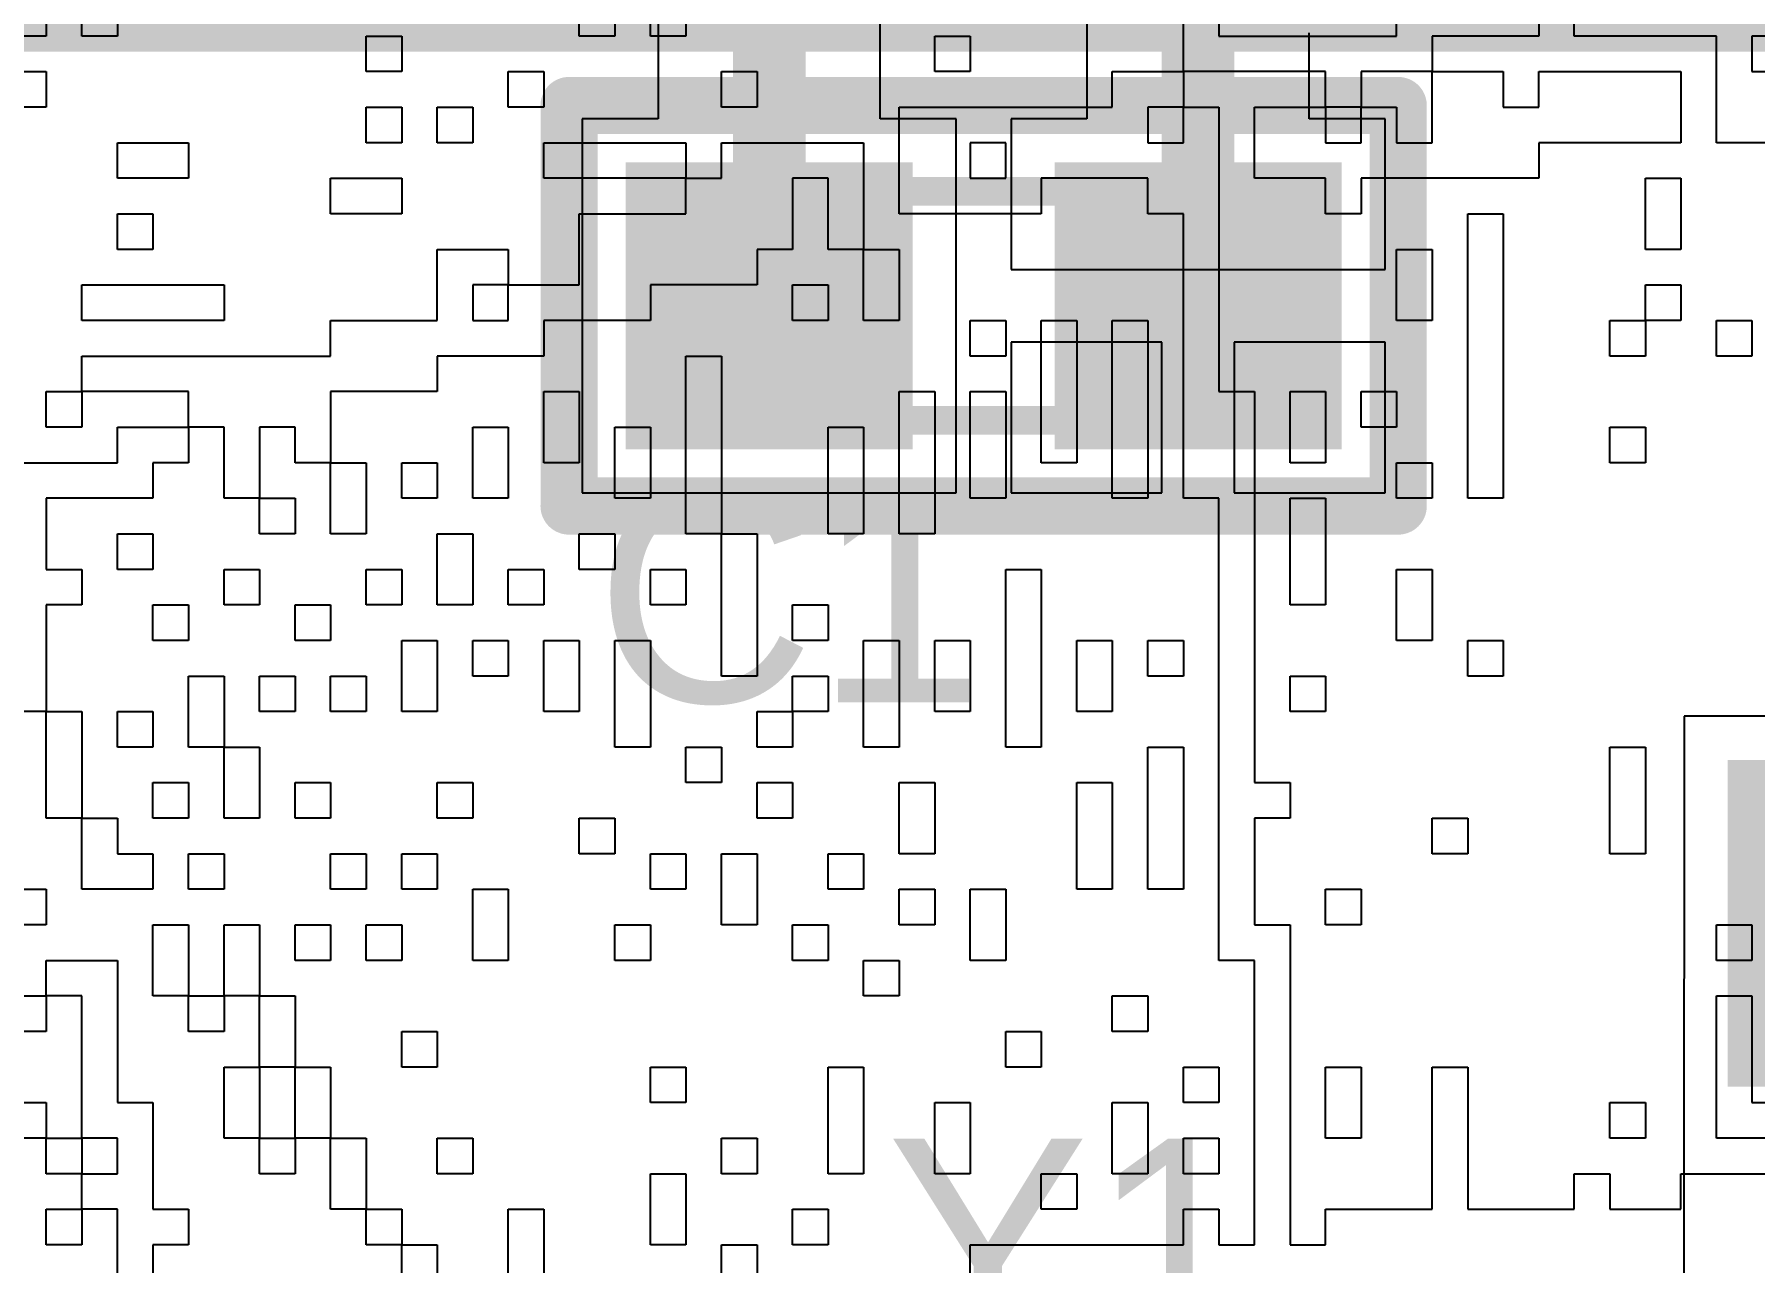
# Model space of a CAD drawing. Header units: inches. Extents: x 0.02 to 6.01, y 0.01 to 5.6.
# Drawn here: x 2.8738 to 3.1107, y 3.1633 to 3.3324 of the extents above; entities that cross this region are included whole.
import ezdxf

# ---------------------------------------------------------------- set-up
doc = ezdxf.new("R2010")
doc.units = ezdxf.units.IN
doc.header["$MEASUREMENT"] = 0
for name, color, linetype in [('Bottom Layer', 5, 'Continuous'), ('Bottom Overlay', 54, 'Continuous'), ('Mechanical 13', 56, 'Continuous'), ('Top Layer', 1, 'Continuous'), ('Top Overlay', 2, 'Continuous'), ('Top Paste', 8, 'Continuous'), ('Top Solder', 216, 'Continuous')]:
    doc.layers.add(name, color=color, linetype=linetype)
doc.styles.add('Arial', font='', dxfattribs={"height": 0.2})
doc.styles.get('Arial').set_extended_font_data('Arial')

# ---------------------------------------------------------------- blocks, each defined once
blk = doc.blocks.new('CAPC1608X85N_27')
at = {"layer": 'Top Layer'}
for points in [[(-0.041, 0.0185), (-0.015, 0.0185), (-0.015, -0.0185), (-0.041, -0.0185)], [(0.015, 0.0185), (0.041, 0.0185), (0.041, -0.0185), (0.015, -0.0185)]]:
    blk.add_hatch(color=1, dxfattribs=at).paths.add_polyline_path(points)
at = {"layer": 'Top Paste'}
for points in [[(-0.041, 0.0185), (-0.015, 0.0185), (-0.015, -0.0185), (-0.041, -0.0185)], [(0.015, 0.0185), (0.041, 0.0185), (0.041, -0.0185), (0.015, -0.0185)]]:
    blk.add_hatch(color=8, dxfattribs=at).paths.add_polyline_path(points)
at = {"layer": 'Top Solder'}
for points in [[(-0.045, 0.0225), (-0.011, 0.0225), (-0.011, -0.0225), (-0.045, -0.0225)], [(0.011, 0.0225), (0.045, 0.0225), (0.045, -0.0225), (0.011, -0.0225)]]:
    blk.add_hatch(color=216, dxfattribs=at).paths.add_polyline_path(points)
at = {"layer": 'Mechanical 13'}
for points in [[(-0.034, 0.019), (-0.034, -0.019)], [(-0.015, 0.019), (-0.034, 0.019)], [(0.015, 0.019), (-0.015, 0.019)], [(-0.015, 0.019), (-0.015, -0.019)], [(0.034, 0.019), (0.015, 0.019)], [(0.015, 0.019), (0.015, -0.019)], [(0.034, 0.019), (0.034, -0.019)], [(-0.015, -0.019), (-0.034, -0.019)], [(0.015, -0.019), (-0.015, -0.019)], [(0.034, -0.019), (0.015, -0.019)]]:
    blk.add_lwpolyline(points, dxfattribs=at)
for points in [[(-0.034, 0.019, 1), (-0.034, 0.019, 1)], [(-0.034, 0.019, 1), (-0.034, 0.019, 1)], [(-0.015, 0.019, 1), (-0.015, 0.019, 1)], [(-0.015, 0.019, 1), (-0.015, 0.019, 1)], [(-0.015, 0.019, 1), (-0.015, 0.019, 1)], [(0.015, 0.019, 1), (0.015, 0.019, 1)], [(0.015, 0.019, 1), (0.015, 0.019, 1)], [(0.015, 0.019, 1), (0.015, 0.019, 1)], [(0.034, 0.019, 1), (0.034, 0.019, 1)], [(0.034, 0.019, 1), (0.034, 0.019, 1)], [(-0.034, -0.019, 1), (-0.034, -0.019, 1)], [(-0.034, -0.019, 1), (-0.034, -0.019, 1)], [(-0.015, -0.019, 1), (-0.015, -0.019, 1)], [(-0.015, -0.019, 1), (-0.015, -0.019, 1)], [(-0.015, -0.019, 1), (-0.015, -0.019, 1)], [(0.015, -0.019, 1), (0.015, -0.019, 1)], [(0.015, -0.019, 1), (0.015, -0.019, 1)], [(0.015, -0.019, 1), (0.015, -0.019, 1)], [(0.034, -0.019, 1), (0.034, -0.019, 1)], [(0.034, -0.019, 1), (0.034, -0.019, 1)]]:
    blk.add_lwpolyline(points, format="xyb", close=True, dxfattribs=at)
blk = doc.blocks.new('WCAP_CSST_885382206004_32')
at = {"layer": 'Top Layer'}
for points in [[(-0.04528, 0.01575), (-0.01378, 0.01575), (-0.01378, -0.01575), (-0.04528, -0.01575)], [(0.01378, 0.01575), (0.04528, 0.01575), (0.04528, -0.01575), (0.01378, -0.01575)]]:
    blk.add_hatch(color=1, dxfattribs=at).paths.add_polyline_path(points)
at = {"layer": 'Top Paste'}
for points in [[(-0.04528, 0.01575), (-0.01378, 0.01575), (-0.01378, -0.01575), (-0.04528, -0.01575)], [(0.01378, 0.01575), (0.04528, 0.01575), (0.04528, -0.01575), (0.01378, -0.01575)]]:
    blk.add_hatch(color=8, dxfattribs=at).paths.add_polyline_path(points)
at = {"layer": 'Top Solder'}
for points in [[(-0.04928, 0.01975), (-0.00978, 0.01975), (-0.00978, -0.01975), (-0.04928, -0.01975)], [(0.00978, 0.01975), (0.04928, 0.01975), (0.04928, -0.01975), (0.00978, -0.01975)]]:
    blk.add_hatch(color=216, dxfattribs=at).paths.add_polyline_path(points)
at = {"layer": 'Mechanical 13'}
for points in [[(0.0315, 0.01575, 0.00394, 0.00394, 0), (-0.0315, 0.01575, 0.00394, 0.00394, 0)], [(-0.0315, 0.01575, 0.00394, 0.00394, 0), (-0.0315, -0.01575, 0.00394, 0.00394, 0)], [(0.0315, 0.01575, 0.00394, 0.00394, 0), (0.0315, -0.01575, 0.00394, 0.00394, 0)], [(0.0315, -0.01575, 0.00394, 0.00394, 0), (-0.0315, -0.01575, 0.00394, 0.00394, 0)]]:
    blk.add_lwpolyline(points, format="xyseb", dxfattribs=at)
for points in [[(-0.03248, 0.01575, 0.00197, 0.00197, 1), (-0.03051, 0.01575, 0.00197, 0.00197, 1)], [(-0.03248, 0.01575, 0.00197, 0.00197, 1), (-0.03051, 0.01575, 0.00197, 0.00197, 1)], [(0.03051, 0.01575, 0.00197, 0.00197, 1), (0.03248, 0.01575, 0.00197, 0.00197, 1)], [(0.03051, 0.01575, 0.00197, 0.00197, 1), (0.03248, 0.01575, 0.00197, 0.00197, 1)], [(-0.03248, -0.01575, 0.00197, 0.00197, 1), (-0.03051, -0.01575, 0.00197, 0.00197, 1)], [(-0.03248, -0.01575, 0.00197, 0.00197, 1), (-0.03051, -0.01575, 0.00197, 0.00197, 1)], [(0.03051, -0.01575, 0.00197, 0.00197, 1), (0.03248, -0.01575, 0.00197, 0.00197, 1)], [(0.03051, -0.01575, 0.00197, 0.00197, 1), (0.03248, -0.01575, 0.00197, 0.00197, 1)]]:
    blk.add_lwpolyline(points, format="xyseb", close=True, dxfattribs=at)
at = {"layer": 'Top Overlay'}
for points in [[(0.05709, 0.02756, 0.00787, 0.00787, 0), (-0.05709, 0.02756, 0.00787, 0.00787, 0)], [(-0.05709, 0.02756, 0.00787, 0.00787, 0), (-0.05709, -0.02756, 0.00787, 0.00787, 0)], [(0.05709, 0.02756, 0.00787, 0.00787, 0), (0.05709, -0.02756, 0.00787, 0.00787, 0)], [(0.05709, -0.02756, 0.00787, 0.00787, 0), (-0.05709, -0.02756, 0.00787, 0.00787, 0)]]:
    blk.add_lwpolyline(points, format="xyseb", dxfattribs=at)
for points in [[(-0.05906, 0.02756, 0.00394, 0.00394, 1), (-0.05512, 0.02756, 0.00394, 0.00394, 1)], [(-0.05906, 0.02756, 0.00394, 0.00394, 1), (-0.05512, 0.02756, 0.00394, 0.00394, 1)], [(0.05512, 0.02756, 0.00394, 0.00394, 1), (0.05906, 0.02756, 0.00394, 0.00394, 1)], [(0.05512, 0.02756, 0.00394, 0.00394, 1), (0.05906, 0.02756, 0.00394, 0.00394, 1)], [(-0.05906, -0.02756, 0.00394, 0.00394, 1), (-0.05512, -0.02756, 0.00394, 0.00394, 1)], [(-0.05906, -0.02756, 0.00394, 0.00394, 1), (-0.05512, -0.02756, 0.00394, 0.00394, 1)], [(0.05512, -0.02756, 0.00394, 0.00394, 1), (0.05906, -0.02756, 0.00394, 0.00394, 1)], [(0.05512, -0.02756, 0.00394, 0.00394, 1), (0.05906, -0.02756, 0.00394, 0.00394, 1)]]:
    blk.add_lwpolyline(points, format="xyseb", close=True, dxfattribs=at)

msp = doc.modelspace()

# ---------------------------------------------------------------- linework, layer by layer
at = {"layer": 'Bottom Layer'}
msp.add_lwpolyline([(4.54993, 5.5954, 0.01, 0.01, -0.760418), (3.00371, 0.01993, 0.01, 0.01, 0)], format="xyseb", dxfattribs=at)
at = {"layer": 'Bottom Overlay'}
for p, q in [((3.03204, 3.32723), (3.03204, 3.3468)), ((3.03693, 3.3468), (3.03693, 3.33212)), ((2.87545, 3.33701), (2.87545, 3.33212)), ((2.88035, 3.33212), (2.88035, 3.33701)), ((2.88524, 3.33701), (2.88524, 3.33212)), ((2.94885, 3.33212), (2.94885, 3.33701)), ((2.95375, 3.33701), (2.95375, 3.33212)), ((2.95864, 3.33212), (2.95864, 3.33701)), ((2.96353, 3.33701), (2.96353, 3.33212)), ((3.0614, 3.33212), (3.0614, 3.33701)), ((3.08097, 3.33701), (3.08097, 3.33212)), ((3.08587, 3.33212), (3.08587, 3.33701)), ((2.87545, 3.33212), (2.87056, 3.33212)), ((2.88524, 3.33212), (2.88035, 3.33212)), ((2.91949, 3.32723), (2.91949, 3.33212)), ((2.91949, 3.33212), (2.92439, 3.33212)), ((2.92439, 3.33212), (2.92439, 3.32723)), ((2.95375, 3.33212), (2.94885, 3.33212)), ((2.96353, 3.33212), (2.95864, 3.33212)), ((2.99779, 3.32723), (2.99779, 3.33212)), ((2.99779, 3.33212), (3.00268, 3.33212)), ((3.00268, 3.33212), (3.00268, 3.32723)), ((3.03693, 3.33212), (3.05161, 3.33212)), ((3.05161, 3.33212), (3.05651, 3.33212)), ((3.05651, 3.33212), (3.0614, 3.33212)), ((3.08097, 3.33212), (3.06629, 3.33212)), ((3.06629, 3.33212), (3.06629, 3.32723)), ((3.10544, 3.33212), (3.08587, 3.33212)), ((3.10544, 3.31744), (3.10544, 3.33212)), ((3.11523, 3.33212), (3.11033, 3.33212)), ((3.11033, 3.33212), (3.11033, 3.32723)), ((2.87056, 3.32723), (2.87545, 3.32723)), ((2.87545, 3.32723), (2.87545, 3.32233)), ((2.92439, 3.32723), (2.91949, 3.32723)), ((2.93907, 3.32233), (2.93907, 3.32723)), ((2.93907, 3.32723), (2.94396, 3.32723)), ((2.94396, 3.32723), (2.94396, 3.32233)), ((2.96843, 3.32233), (2.96843, 3.32723)), ((2.96843, 3.32723), (2.97332, 3.32723)), ((2.97332, 3.32723), (2.97332, 3.32233)), ((3.00268, 3.32723), (2.99779, 3.32723)), ((3.02225, 3.32233), (3.02225, 3.32723)), ((3.02225, 3.32723), (3.03204, 3.32723)), ((3.05161, 3.32723), (3.03204, 3.32723)), ((3.03204, 3.32723), (3.03204, 3.32233)), ((3.05161, 3.32233), (3.05161, 3.32723)), ((3.06629, 3.32723), (3.05651, 3.32723)), ((3.05651, 3.32723), (3.05651, 3.32233)), ((3.06629, 3.31744), (3.06629, 3.32723)), ((3.06629, 3.32723), (3.07608, 3.32723)), ((3.07608, 3.32723), (3.07608, 3.32233)), ((3.08097, 3.32233), (3.08097, 3.32723)), ((3.08097, 3.32723), (3.10055, 3.32723)), ((3.10055, 3.32723), (3.10055, 3.31744)), ((3.11033, 3.32723), (3.11523, 3.32723)), ((2.87545, 3.32233), (2.87056, 3.32233)), ((2.91949, 3.31744), (2.91949, 3.32233)), ((2.91949, 3.32233), (2.92439, 3.32233)), ((2.92439, 3.32233), (2.92439, 3.31744)), ((2.92928, 3.32233), (2.93417, 3.32233)), ((2.92928, 3.31744), (2.92928, 3.32233)), ((2.93417, 3.32233), (2.93417, 3.31744)), ((2.94396, 3.32233), (2.93907, 3.32233)), ((2.97332, 3.32233), (2.96843, 3.32233)), ((2.99289, 3.30765), (2.99289, 3.32233)), ((2.99289, 3.32233), (3.02225, 3.32233)), ((3.03204, 3.32233), (3.02715, 3.32233)), ((3.02715, 3.32233), (3.02715, 3.31744)), ((3.03204, 3.32233), (3.03693, 3.32233)), ((3.03204, 3.31744), (3.03204, 3.32233)), ((3.03693, 3.32233), (3.03693, 3.28319)), ((3.04183, 3.31255), (3.04183, 3.32233)), ((3.04183, 3.32233), (3.04672, 3.32233)), ((3.04672, 3.32233), (3.05161, 3.32233)), ((3.05161, 3.32233), (3.05161, 3.31744)), ((3.05651, 3.32233), (3.05161, 3.32233)), ((3.05651, 3.31744), (3.05651, 3.32233)), ((3.05651, 3.32233), (3.0614, 3.32233)), ((3.0614, 3.32233), (3.0614, 3.31744)), ((3.07608, 3.32233), (3.08097, 3.32233)), ((2.88524, 3.31255), (2.88524, 3.31744)), ((2.88524, 3.31744), (2.89503, 3.31744)), ((2.89503, 3.31744), (2.89503, 3.31255)), ((2.92439, 3.31744), (2.91949, 3.31744)), ((2.93417, 3.31744), (2.92928, 3.31744)), ((2.94396, 3.31255), (2.94396, 3.31744)), ((2.94396, 3.31744), (2.96353, 3.31744)), ((2.96353, 3.31744), (2.96353, 3.31255)), ((2.96843, 3.31255), (2.96843, 3.31744)), ((2.96843, 3.31744), (2.97821, 3.31744)), ((2.97821, 3.31744), (2.98311, 3.31744)), ((2.98311, 3.31744), (2.988, 3.31744)), ((2.988, 3.31744), (2.988, 3.30276)), ((3.00757, 3.31744), (3.00268, 3.31744)), ((3.00268, 3.31744), (3.00268, 3.31255)), ((3.00757, 3.31255), (3.00757, 3.31744)), ((3.02715, 3.31744), (3.03204, 3.31744)), ((3.05161, 3.31744), (3.05651, 3.31744)), ((3.0614, 3.31744), (3.06629, 3.31744)), ((3.10055, 3.31744), (3.08097, 3.31744)), ((3.08097, 3.31744), (3.08097, 3.31255)), ((3.12012, 3.31744), (3.10544, 3.31744)), ((2.89013, 3.31255), (2.88524, 3.31255)), ((2.89503, 3.31255), (2.89013, 3.31255)), ((2.9146, 3.30765), (2.9146, 3.31255)), ((2.9146, 3.31255), (2.92439, 3.31255)), ((2.92439, 3.31255), (2.92439, 3.30765)), ((2.96353, 3.31255), (2.94396, 3.31255)), ((2.96353, 3.30765), (2.96353, 3.31255)), ((2.96353, 3.31255), (2.96843, 3.31255)), ((2.98311, 3.31255), (2.97821, 3.31255)), ((2.97821, 3.31255), (2.97821, 3.30276)), ((2.98311, 3.30276), (2.98311, 3.31255)), ((3.00268, 3.31255), (3.00757, 3.31255)), ((3.02715, 3.31255), (3.01247, 3.31255)), ((3.01247, 3.31255), (3.01247, 3.30765)), ((3.02715, 3.30765), (3.02715, 3.31255)), ((3.05161, 3.31255), (3.04183, 3.31255)), ((3.05161, 3.30765), (3.05161, 3.31255)), ((3.08097, 3.31255), (3.05651, 3.31255)), ((3.05651, 3.31255), (3.05651, 3.30765)), ((3.09565, 3.30276), (3.09565, 3.31255)), ((3.09565, 3.31255), (3.10055, 3.31255)), ((3.10055, 3.31255), (3.10055, 3.30765)), ((2.88524, 3.30276), (2.88524, 3.30765)), ((2.88524, 3.30765), (2.89013, 3.30765)), ((2.89013, 3.30765), (2.89013, 3.30276)), ((2.92439, 3.30765), (2.9146, 3.30765)), ((2.94885, 3.29787), (2.94885, 3.30765)), ((2.94885, 3.30765), (2.96353, 3.30765)), ((3.01247, 3.30765), (2.99289, 3.30765)), ((3.03204, 3.30765), (3.02715, 3.30765)), ((3.03204, 3.26851), (3.03204, 3.30765)), ((3.05651, 3.30765), (3.05161, 3.30765)), ((3.07119, 3.28319), (3.07119, 3.30765)), ((3.07119, 3.30765), (3.07608, 3.30765)), ((3.07608, 3.30765), (3.07608, 3.26851)), ((3.10055, 3.30765), (3.10055, 3.30276)), ((2.89013, 3.30276), (2.88524, 3.30276)), ((2.92928, 3.29297), (2.92928, 3.30276)), ((2.92928, 3.30276), (2.93907, 3.30276)), ((2.93907, 3.30276), (2.93907, 3.29787)), ((2.97821, 3.30276), (2.97332, 3.30276)), ((2.97332, 3.30276), (2.97332, 3.29787)), ((2.988, 3.30276), (2.98311, 3.30276)), ((2.988, 3.29297), (2.988, 3.30276)), ((2.988, 3.30276), (2.99289, 3.30276)), ((2.99289, 3.30276), (2.99289, 3.29787)), ((3.0614, 3.30276), (3.06629, 3.30276)), ((3.0614, 3.29297), (3.0614, 3.30276)), ((3.06629, 3.30276), (3.06629, 3.29297)), ((3.10055, 3.30276), (3.09565, 3.30276)), ((2.88035, 3.29297), (2.88035, 3.29787)), ((2.88035, 3.29787), (2.89992, 3.29787)), ((2.89992, 3.29787), (2.89992, 3.29297)), ((2.93907, 3.29787), (2.93417, 3.29787)), ((2.93417, 3.29787), (2.93417, 3.29297)), ((2.93907, 3.29297), (2.93907, 3.29787)), ((2.93907, 3.29787), (2.94885, 3.29787)), ((2.97332, 3.29787), (2.95864, 3.29787)), ((2.95864, 3.29787), (2.95864, 3.29297)), ((2.97821, 3.29297), (2.97821, 3.29787)), ((2.97821, 3.29787), (2.98311, 3.29787)), ((2.98311, 3.29787), (2.98311, 3.29297)), ((2.99289, 3.29787), (2.99289, 3.29297)), ((3.09565, 3.29297), (3.09565, 3.29787)), ((3.09565, 3.29787), (3.10055, 3.29787)), ((3.10055, 3.29787), (3.10055, 3.29297)), ((2.89992, 3.29297), (2.88035, 3.29297)), ((2.9146, 3.28808), (2.9146, 3.29297)), ((2.9146, 3.29297), (2.92928, 3.29297)), ((2.93417, 3.29297), (2.93907, 3.29297)), ((2.95864, 3.29297), (2.94396, 3.29297)), ((2.94396, 3.29297), (2.94396, 3.28808)), ((2.98311, 3.29297), (2.97821, 3.29297)), ((2.99289, 3.29297), (2.988, 3.29297)), ((3.00268, 3.28808), (3.00268, 3.29297)), ((3.00268, 3.29297), (3.00757, 3.29297)), ((3.00757, 3.29297), (3.00757, 3.28808)), ((3.01247, 3.29297), (3.01736, 3.29297)), ((3.01247, 3.2734), (3.01247, 3.29297)), ((3.01736, 3.29297), (3.01736, 3.2734)), ((3.02225, 3.28808), (3.02225, 3.29297)), ((3.02225, 3.29297), (3.02715, 3.29297)), ((3.02715, 3.29297), (3.02715, 3.26851)), ((3.06629, 3.29297), (3.0614, 3.29297)), ((3.09076, 3.28808), (3.09076, 3.29297)), ((3.09076, 3.29297), (3.09565, 3.29297)), ((3.09565, 3.29297), (3.09565, 3.28808)), ((3.10055, 3.29297), (3.09565, 3.29297)), ((3.10544, 3.28808), (3.10544, 3.29297)), ((3.10544, 3.29297), (3.11033, 3.29297)), ((3.11033, 3.29297), (3.11033, 3.28808)), ((2.88035, 3.28319), (2.88035, 3.28808)), ((2.88035, 3.28808), (2.9146, 3.28808)), ((2.94396, 3.28808), (2.92928, 3.28808)), ((2.92928, 3.28808), (2.92928, 3.28319)), ((2.96353, 3.28808), (2.96843, 3.28808)), ((2.96353, 3.26361), (2.96353, 3.28808)), ((2.96843, 3.28808), (2.96843, 3.26361)), ((3.00757, 3.28808), (3.00268, 3.28808)), ((3.02225, 3.28319), (3.02225, 3.28808)), ((3.09565, 3.28808), (3.09076, 3.28808)), ((3.11033, 3.28808), (3.10544, 3.28808)), ((2.87545, 3.27829), (2.87545, 3.28319)), ((2.87545, 3.28319), (2.88035, 3.28319)), ((2.88035, 3.28319), (2.88035, 3.27829)), ((2.89503, 3.28319), (2.88035, 3.28319)), ((2.89503, 3.27829), (2.89503, 3.28319)), ((2.92928, 3.28319), (2.9146, 3.28319)), ((2.9146, 3.28319), (2.9146, 3.2734)), ((2.94396, 3.27829), (2.94396, 3.28319)), ((2.94396, 3.28319), (2.94885, 3.28319)), ((2.94885, 3.28319), (2.94885, 3.2734)), ((2.99289, 3.27829), (2.99289, 3.28319)), ((2.99289, 3.28319), (2.99779, 3.28319)), ((2.99779, 3.28319), (2.99779, 3.26361)), ((3.00268, 3.27829), (3.00268, 3.28319)), ((3.00268, 3.28319), (3.00757, 3.28319)), ((3.00757, 3.28319), (3.00757, 3.26851)), ((3.02225, 3.26851), (3.02225, 3.28319)), ((3.03693, 3.28319), (3.04183, 3.28319)), ((3.04183, 3.28319), (3.04183, 3.22936)), ((3.04672, 3.2734), (3.04672, 3.28319)), ((3.04672, 3.28319), (3.05161, 3.28319)), ((3.05161, 3.28319), (3.05161, 3.27829)), ((3.05651, 3.28319), (3.0614, 3.28319)), ((3.05651, 3.27829), (3.05651, 3.28319)), ((3.0614, 3.28319), (3.0614, 3.27829)), ((3.07119, 3.27829), (3.07119, 3.28319)), ((2.88035, 3.27829), (2.87545, 3.27829)), ((2.88524, 3.2734), (2.88524, 3.27829)), ((2.88524, 3.27829), (2.89503, 3.27829)), ((2.89503, 3.27829), (2.89503, 3.2734)), ((2.89992, 3.27829), (2.89503, 3.27829)), ((2.89992, 3.26851), (2.89992, 3.27829)), ((2.90971, 3.27829), (2.90481, 3.27829)), ((2.90481, 3.27829), (2.90481, 3.26851)), ((2.90971, 3.2734), (2.90971, 3.27829)), ((2.93417, 3.26851), (2.93417, 3.27829)), ((2.93417, 3.27829), (2.93907, 3.27829)), ((2.93907, 3.27829), (2.93907, 3.2734)), ((2.94396, 3.2734), (2.94396, 3.27829)), ((2.95375, 3.2734), (2.95375, 3.27829)), ((2.95375, 3.27829), (2.95864, 3.27829)), ((2.95864, 3.27829), (2.95864, 3.26851)), ((2.98311, 3.26361), (2.98311, 3.27829)), ((2.98311, 3.27829), (2.988, 3.27829)), ((2.988, 3.27829), (2.988, 3.26851)), ((2.99289, 3.26361), (2.99289, 3.27829)), ((3.00268, 3.26851), (3.00268, 3.27829)), ((3.05161, 3.27829), (3.05161, 3.2734)), ((3.0614, 3.27829), (3.05651, 3.27829)), ((3.07119, 3.26851), (3.07119, 3.27829)), ((3.09076, 3.2734), (3.09076, 3.27829)), ((3.09076, 3.27829), (3.09565, 3.27829)), ((3.09565, 3.27829), (3.09565, 3.2734)), ((2.87056, 3.2734), (2.88524, 3.2734)), ((2.89503, 3.2734), (2.89013, 3.2734)), ((2.89013, 3.2734), (2.89013, 3.26851)), ((2.9146, 3.2734), (2.90971, 3.2734)), ((2.9146, 3.26361), (2.9146, 3.2734)), ((2.9146, 3.2734), (2.91949, 3.2734)), ((2.91949, 3.2734), (2.91949, 3.26361)), ((2.92439, 3.2734), (2.92928, 3.2734)), ((2.92439, 3.26851), (2.92439, 3.2734)), ((2.92928, 3.2734), (2.92928, 3.26851)), ((2.93907, 3.2734), (2.93907, 3.26851)), ((2.94885, 3.2734), (2.94396, 3.2734)), ((2.95375, 3.26851), (2.95375, 3.2734)), ((3.01736, 3.2734), (3.01247, 3.2734)), ((3.05161, 3.2734), (3.04672, 3.2734)), ((3.0614, 3.26851), (3.0614, 3.2734)), ((3.0614, 3.2734), (3.06629, 3.2734)), ((3.06629, 3.2734), (3.06629, 3.26851)), ((3.09565, 3.2734), (3.09076, 3.2734)), ((2.89013, 3.26851), (2.87545, 3.26851)), ((2.87545, 3.26851), (2.87545, 3.25872)), ((2.90481, 3.26851), (2.89992, 3.26851)), ((2.90481, 3.26361), (2.90481, 3.26851)), ((2.90481, 3.26851), (2.90971, 3.26851)), ((2.90971, 3.26851), (2.90971, 3.26361)), ((2.92928, 3.26851), (2.92439, 3.26851)), ((2.93907, 3.26851), (2.93417, 3.26851)), ((2.95864, 3.26851), (2.95375, 3.26851)), ((2.988, 3.26851), (2.988, 3.26361)), ((3.00757, 3.26851), (3.00268, 3.26851)), ((3.02715, 3.26851), (3.02225, 3.26851)), ((3.03693, 3.26851), (3.03204, 3.26851)), ((3.03693, 3.20489), (3.03693, 3.26851)), ((3.04672, 3.25383), (3.04672, 3.26851)), ((3.04672, 3.26851), (3.05161, 3.26851)), ((3.05161, 3.26851), (3.05161, 3.26361)), ((3.06629, 3.26851), (3.0614, 3.26851)), ((3.07608, 3.26851), (3.07119, 3.26851)), ((2.88524, 3.25872), (2.88524, 3.26361)), ((2.88524, 3.26361), (2.89013, 3.26361)), ((2.89013, 3.26361), (2.89013, 3.25872)), ((2.90971, 3.26361), (2.90481, 3.26361)), ((2.91949, 3.26361), (2.9146, 3.26361)), ((2.92928, 3.25383), (2.92928, 3.26361)), ((2.92928, 3.26361), (2.93417, 3.26361)), ((2.93417, 3.26361), (2.93417, 3.25383)), ((2.94885, 3.25872), (2.94885, 3.26361)), ((2.94885, 3.26361), (2.95375, 3.26361)), ((2.95375, 3.26361), (2.95375, 3.25872)), ((2.96843, 3.26361), (2.96353, 3.26361)), ((2.96843, 3.25872), (2.96843, 3.26361)), ((2.96843, 3.26361), (2.97332, 3.26361)), ((2.97332, 3.26361), (2.97332, 3.24404)), ((2.988, 3.26361), (2.98311, 3.26361)), ((2.99779, 3.26361), (2.99289, 3.26361)), ((3.05161, 3.26361), (3.05161, 3.25872)), ((2.87545, 3.25872), (2.88035, 3.25872)), ((2.88035, 3.25872), (2.88035, 3.25383)), ((2.89013, 3.25872), (2.88524, 3.25872)), ((2.89992, 3.25383), (2.89992, 3.25872)), ((2.89992, 3.25872), (2.90481, 3.25872)), ((2.90481, 3.25872), (2.90481, 3.25383)), ((2.91949, 3.25383), (2.91949, 3.25872)), ((2.91949, 3.25872), (2.92439, 3.25872)), ((2.92439, 3.25872), (2.92439, 3.25383)), ((2.93907, 3.25383), (2.93907, 3.25872)), ((2.93907, 3.25872), (2.94396, 3.25872)), ((2.94396, 3.25872), (2.94396, 3.25383)), ((2.95375, 3.25872), (2.94885, 3.25872)), ((2.95864, 3.25872), (2.96353, 3.25872)), ((2.95864, 3.25383), (2.95864, 3.25872)), ((2.96353, 3.25872), (2.96353, 3.25383)), ((2.96843, 3.25383), (2.96843, 3.25872)), ((3.00757, 3.23425), (3.00757, 3.25872)), ((3.00757, 3.25872), (3.01247, 3.25872)), ((3.01247, 3.25872), (3.01247, 3.24404)), ((3.05161, 3.25872), (3.05161, 3.25383)), ((3.0614, 3.24893), (3.0614, 3.25872)), ((3.0614, 3.25872), (3.06629, 3.25872)), ((3.06629, 3.25872), (3.06629, 3.25383)), ((2.88035, 3.25383), (2.87545, 3.25383)), ((2.87545, 3.25383), (2.87545, 3.23915)), ((2.89013, 3.24893), (2.89013, 3.25383)), ((2.89013, 3.25383), (2.89503, 3.25383)), ((2.89503, 3.25383), (2.89503, 3.24893)), ((2.90481, 3.25383), (2.89992, 3.25383)), ((2.90971, 3.24893), (2.90971, 3.25383)), ((2.90971, 3.25383), (2.9146, 3.25383)), ((2.9146, 3.25383), (2.9146, 3.24893)), ((2.92439, 3.25383), (2.91949, 3.25383)), ((2.93417, 3.25383), (2.92928, 3.25383)), ((2.94396, 3.25383), (2.93907, 3.25383)), ((2.96353, 3.25383), (2.95864, 3.25383)), ((2.96843, 3.24404), (2.96843, 3.25383)), ((2.97821, 3.24893), (2.97821, 3.25383)), ((2.97821, 3.25383), (2.98311, 3.25383)), ((2.98311, 3.25383), (2.98311, 3.24893)), ((3.05161, 3.25383), (3.04672, 3.25383)), ((3.06629, 3.25383), (3.06629, 3.24893)), ((2.89503, 3.24893), (2.89013, 3.24893)), ((2.9146, 3.24893), (2.90971, 3.24893)), ((2.92439, 3.24893), (2.92928, 3.24893)), ((2.92439, 3.23915), (2.92439, 3.24893)), ((2.92928, 3.24893), (2.92928, 3.23915)), ((2.93417, 3.24404), (2.93417, 3.24893)), ((2.93417, 3.24893), (2.93907, 3.24893)), ((2.93907, 3.24893), (2.93907, 3.24404)), ((2.94396, 3.24893), (2.94885, 3.24893)), ((2.94396, 3.23915), (2.94396, 3.24893)), ((2.94885, 3.24893), (2.94885, 3.23915)), ((2.95375, 3.24404), (2.95375, 3.24893)), ((2.95375, 3.24893), (2.95864, 3.24893)), ((2.95864, 3.24893), (2.95864, 3.23425)), ((2.98311, 3.24893), (2.97821, 3.24893)), ((2.988, 3.23425), (2.988, 3.24893)), ((2.988, 3.24893), (2.99289, 3.24893)), ((2.99289, 3.24893), (2.99289, 3.23425)), ((2.99779, 3.24404), (2.99779, 3.24893)), ((2.99779, 3.24893), (3.00268, 3.24893)), ((3.00268, 3.24893), (3.00268, 3.23915)), ((3.01736, 3.24893), (3.02225, 3.24893)), ((3.01736, 3.23915), (3.01736, 3.24893)), ((3.02225, 3.24893), (3.02225, 3.23915)), ((3.02715, 3.24404), (3.02715, 3.24893)), ((3.02715, 3.24893), (3.03204, 3.24893)), ((3.03204, 3.24893), (3.03204, 3.24404)), ((3.06629, 3.24893), (3.0614, 3.24893)), ((3.07119, 3.24404), (3.07119, 3.24893)), ((3.07119, 3.24893), (3.07608, 3.24893)), ((3.07608, 3.24893), (3.07608, 3.24404)), ((2.89503, 3.23915), (2.89503, 3.24404)), ((2.89503, 3.24404), (2.89992, 3.24404)), ((2.89992, 3.24404), (2.89992, 3.23425)), ((2.90481, 3.23915), (2.90481, 3.24404)), ((2.90481, 3.24404), (2.90971, 3.24404)), ((2.90971, 3.24404), (2.90971, 3.23915)), ((2.9146, 3.23915), (2.9146, 3.24404)), ((2.9146, 3.24404), (2.91949, 3.24404)), ((2.91949, 3.24404), (2.91949, 3.23915)), ((2.93907, 3.24404), (2.93417, 3.24404)), ((2.95375, 3.23425), (2.95375, 3.24404)), ((2.97332, 3.24404), (2.96843, 3.24404)), ((2.97821, 3.23915), (2.97821, 3.24404)), ((2.97821, 3.24404), (2.98311, 3.24404)), ((2.98311, 3.24404), (2.98311, 3.23915)), ((2.99779, 3.23915), (2.99779, 3.24404)), ((3.01247, 3.24404), (3.01247, 3.23915)), ((3.03204, 3.24404), (3.02715, 3.24404)), ((3.04672, 3.23915), (3.04672, 3.24404)), ((3.04672, 3.24404), (3.05161, 3.24404)), ((3.05161, 3.24404), (3.05161, 3.23915)), ((3.07608, 3.24404), (3.07119, 3.24404)), ((2.87545, 3.23915), (2.87056, 3.23915)), ((2.87545, 3.22447), (2.87545, 3.23915)), ((2.87545, 3.23915), (2.88035, 3.23915)), ((2.88035, 3.23915), (2.88035, 3.22936)), ((2.88524, 3.23425), (2.88524, 3.23915)), ((2.88524, 3.23915), (2.89013, 3.23915)), ((2.89013, 3.23915), (2.89013, 3.23425)), ((2.89503, 3.23425), (2.89503, 3.23915)), ((2.90971, 3.23915), (2.90481, 3.23915)), ((2.91949, 3.23915), (2.9146, 3.23915)), ((2.92928, 3.23915), (2.92439, 3.23915)), ((2.94885, 3.23915), (2.94396, 3.23915)), ((2.97332, 3.23425), (2.97332, 3.23915)), ((2.97332, 3.23915), (2.97821, 3.23915)), ((2.98311, 3.23915), (2.97821, 3.23915)), ((2.97821, 3.23915), (2.97821, 3.23425)), ((3.00268, 3.23915), (2.99779, 3.23915)), ((3.01247, 3.23915), (3.01247, 3.23425)), ((3.02225, 3.23915), (3.01736, 3.23915)), ((3.05161, 3.23915), (3.04672, 3.23915)), ((2.89013, 3.23425), (2.88524, 3.23425)), ((2.89992, 3.23425), (2.89503, 3.23425)), ((2.89992, 3.22936), (2.89992, 3.23425)), ((2.89992, 3.23425), (2.90481, 3.23425)), ((2.90481, 3.23425), (2.90481, 3.22447)), ((2.95864, 3.23425), (2.95375, 3.23425)), ((2.96353, 3.22936), (2.96353, 3.23425)), ((2.96353, 3.23425), (2.96843, 3.23425)), ((2.96843, 3.23425), (2.96843, 3.22936)), ((2.97821, 3.23425), (2.97332, 3.23425)), ((2.99289, 3.23425), (2.988, 3.23425)), ((3.01247, 3.23425), (3.00757, 3.23425)), ((3.02715, 3.23425), (3.03204, 3.23425)), ((3.02715, 3.21468), (3.02715, 3.23425)), ((3.03204, 3.23425), (3.03204, 3.21468)), ((3.09076, 3.23425), (3.09565, 3.23425)), ((3.09076, 3.21957), (3.09076, 3.23425)), ((3.09565, 3.23425), (3.09565, 3.21957)), ((2.88035, 3.22936), (2.88035, 3.22447)), ((2.89013, 3.22447), (2.89013, 3.22936)), ((2.89013, 3.22936), (2.89503, 3.22936)), ((2.89503, 3.22936), (2.89503, 3.22447)), ((2.89992, 3.22447), (2.89992, 3.22936)), ((2.90971, 3.22447), (2.90971, 3.22936)), ((2.90971, 3.22936), (2.9146, 3.22936)), ((2.9146, 3.22936), (2.9146, 3.22447)), ((2.92928, 3.22447), (2.92928, 3.22936)), ((2.92928, 3.22936), (2.93417, 3.22936)), ((2.93417, 3.22936), (2.93417, 3.22447)), ((2.96843, 3.22936), (2.96353, 3.22936)), ((2.97332, 3.22936), (2.97821, 3.22936)), ((2.97332, 3.22447), (2.97332, 3.22936)), ((2.97821, 3.22936), (2.97821, 3.22447)), ((2.99289, 3.22447), (2.99289, 3.22936)), ((2.99289, 3.22936), (2.99779, 3.22936)), ((2.99779, 3.22936), (2.99779, 3.21957)), ((3.01736, 3.22936), (3.02225, 3.22936)), ((3.01736, 3.21468), (3.01736, 3.22936)), ((3.02225, 3.22936), (3.02225, 3.21468)), ((3.04183, 3.22936), (3.04672, 3.22936)), ((3.04672, 3.22936), (3.04672, 3.22447)), ((2.88035, 3.22447), (2.87545, 3.22447)), ((2.88035, 3.21468), (2.88035, 3.22447)), ((2.88035, 3.22447), (2.88524, 3.22447)), ((2.88524, 3.22447), (2.88524, 3.21957)), ((2.89503, 3.22447), (2.89013, 3.22447)), ((2.90481, 3.22447), (2.89992, 3.22447)), ((2.9146, 3.22447), (2.90971, 3.22447)), ((2.93417, 3.22447), (2.92928, 3.22447)), ((2.94885, 3.22447), (2.95375, 3.22447)), ((2.94885, 3.21957), (2.94885, 3.22447)), ((2.95375, 3.22447), (2.95375, 3.21957)), ((2.97821, 3.22447), (2.97332, 3.22447)), ((2.99289, 3.21957), (2.99289, 3.22447)), ((3.04672, 3.22447), (3.04183, 3.22447)), ((3.04183, 3.22447), (3.04183, 3.20979)), ((3.06629, 3.21957), (3.06629, 3.22447)), ((3.06629, 3.22447), (3.07119, 3.22447)), ((3.07119, 3.22447), (3.07119, 3.21957)), ((2.88524, 3.21957), (2.89013, 3.21957)), ((2.89013, 3.21957), (2.89013, 3.21468)), ((2.89503, 3.21468), (2.89503, 3.21957)), ((2.89503, 3.21957), (2.89992, 3.21957)), ((2.89992, 3.21957), (2.89992, 3.21468)), ((2.9146, 3.21468), (2.9146, 3.21957)), ((2.9146, 3.21957), (2.91949, 3.21957)), ((2.91949, 3.21957), (2.91949, 3.21468)), ((2.92439, 3.21957), (2.92928, 3.21957)), ((2.92439, 3.21468), (2.92439, 3.21957)), ((2.92928, 3.21957), (2.92928, 3.21468)), ((2.95375, 3.21957), (2.94885, 3.21957)), ((2.95864, 3.21468), (2.95864, 3.21957)), ((2.95864, 3.21957), (2.96353, 3.21957)), ((2.96353, 3.21957), (2.96353, 3.21468)), ((2.96843, 3.20979), (2.96843, 3.21957)), ((2.96843, 3.21957), (2.97332, 3.21957)), ((2.97332, 3.21957), (2.97332, 3.21468)), ((2.98311, 3.21468), (2.98311, 3.21957)), ((2.98311, 3.21957), (2.988, 3.21957)), ((2.988, 3.21957), (2.988, 3.21468)), ((2.99779, 3.21957), (2.99289, 3.21957)), ((3.07119, 3.21957), (3.06629, 3.21957)), ((3.09565, 3.21957), (3.09076, 3.21957)), ((2.87056, 3.21468), (2.87545, 3.21468)), ((2.87545, 3.21468), (2.87545, 3.20979)), ((2.88524, 3.21468), (2.88035, 3.21468)), ((2.89013, 3.21468), (2.88524, 3.21468)), ((2.89992, 3.21468), (2.89503, 3.21468)), ((2.91949, 3.21468), (2.9146, 3.21468)), ((2.92928, 3.21468), (2.92439, 3.21468)), ((2.93417, 3.20979), (2.93417, 3.21468)), ((2.93417, 3.21468), (2.93907, 3.21468)), ((2.93907, 3.21468), (2.93907, 3.20489)), ((2.96353, 3.21468), (2.95864, 3.21468)), ((2.97332, 3.21468), (2.97332, 3.20979)), ((2.988, 3.21468), (2.98311, 3.21468)), ((2.99289, 3.21468), (2.99779, 3.21468)), ((2.99289, 3.20979), (2.99289, 3.21468)), ((2.99779, 3.21468), (2.99779, 3.20979)), ((3.00268, 3.20979), (3.00268, 3.21468)), ((3.00268, 3.21468), (3.00757, 3.21468)), ((3.00757, 3.21468), (3.00757, 3.20489)), ((3.02225, 3.21468), (3.01736, 3.21468)), ((3.03204, 3.21468), (3.02715, 3.21468)), ((3.05161, 3.20979), (3.05161, 3.21468)), ((3.05161, 3.21468), (3.05651, 3.21468)), ((3.05651, 3.21468), (3.05651, 3.20979)), ((2.87545, 3.20979), (2.87056, 3.20979)), ((2.89013, 3.20979), (2.89503, 3.20979)), ((2.89013, 3.2), (2.89013, 3.20979)), ((2.89503, 3.20979), (2.89503, 3.2)), ((2.89992, 3.20489), (2.89992, 3.20979)), ((2.89992, 3.20979), (2.90481, 3.20979)), ((2.90481, 3.20979), (2.90481, 3.2)), ((2.90971, 3.20489), (2.90971, 3.20979)), ((2.90971, 3.20979), (2.9146, 3.20979)), ((2.9146, 3.20979), (2.9146, 3.20489)), ((2.91949, 3.20979), (2.92439, 3.20979)), ((2.91949, 3.20489), (2.91949, 3.20979)), ((2.92439, 3.20979), (2.92439, 3.20489)), ((2.93417, 3.20489), (2.93417, 3.20979)), ((2.95375, 3.20489), (2.95375, 3.20979)), ((2.95375, 3.20979), (2.95864, 3.20979)), ((2.95864, 3.20979), (2.95864, 3.20489)), ((2.97332, 3.20979), (2.96843, 3.20979)), ((2.97821, 3.20489), (2.97821, 3.20979)), ((2.97821, 3.20979), (2.98311, 3.20979)), ((2.98311, 3.20979), (2.98311, 3.20489)), ((2.99779, 3.20979), (2.99289, 3.20979)), ((3.00268, 3.20489), (3.00268, 3.20979)), ((3.04183, 3.20979), (3.04672, 3.20979)), ((3.04672, 3.20979), (3.04672, 3.16575)), ((3.05651, 3.20979), (3.05161, 3.20979)), ((3.10544, 3.20489), (3.10544, 3.20979)), ((3.10544, 3.20979), (3.11033, 3.20979)), ((3.11033, 3.20979), (3.11033, 3.20489)), ((2.87545, 3.2), (2.87545, 3.20489)), ((2.87545, 3.20489), (2.88524, 3.20489)), ((2.88524, 3.20489), (2.88524, 3.18532)), ((2.89992, 3.2), (2.89992, 3.20489)), ((2.9146, 3.20489), (2.90971, 3.20489)), ((2.92439, 3.20489), (2.91949, 3.20489)), ((2.93907, 3.20489), (2.93417, 3.20489)), ((2.95864, 3.20489), (2.95375, 3.20489)), ((2.98311, 3.20489), (2.97821, 3.20489)), ((2.988, 3.2), (2.988, 3.20489)), ((2.988, 3.20489), (2.99289, 3.20489)), ((2.99289, 3.20489), (2.99289, 3.2)), ((3.00757, 3.20489), (3.00268, 3.20489)), ((3.04183, 3.20489), (3.03693, 3.20489)), ((3.04183, 3.16575), (3.04183, 3.20489)), ((3.11033, 3.20489), (3.10544, 3.20489)), ((2.87056, 3.2), (2.87545, 3.2)), ((2.87545, 3.2), (2.87545, 3.19511)), ((2.88035, 3.2), (2.87545, 3.2)), ((2.88035, 3.18043), (2.88035, 3.2)), ((2.89503, 3.2), (2.89013, 3.2)), ((2.89503, 3.19511), (2.89503, 3.2)), ((2.89503, 3.2), (2.89992, 3.2)), ((2.90481, 3.2), (2.89992, 3.2)), ((2.89992, 3.2), (2.89992, 3.19511)), ((2.90481, 3.19021), (2.90481, 3.2)), ((2.90481, 3.2), (2.90971, 3.2)), ((2.90971, 3.2), (2.90971, 3.19511)), ((2.99289, 3.2), (2.988, 3.2)), ((3.02225, 3.2), (3.02715, 3.2)), ((3.02225, 3.19511), (3.02225, 3.2)), ((3.02715, 3.2), (3.02715, 3.19511)), ((3.10544, 3.18532), (3.10544, 3.2)), ((3.10544, 3.2), (3.11033, 3.2)), ((3.11033, 3.2), (3.11033, 3.18532)), ((2.87545, 3.19511), (2.87056, 3.19511)), ((2.89992, 3.19511), (2.89503, 3.19511)), ((2.90971, 3.19511), (2.90971, 3.19021)), ((2.92439, 3.19021), (2.92439, 3.19511)), ((2.92439, 3.19511), (2.92928, 3.19511)), ((2.92928, 3.19511), (2.92928, 3.19021)), ((3.00757, 3.19021), (3.00757, 3.19511)), ((3.00757, 3.19511), (3.01247, 3.19511)), ((3.01247, 3.19511), (3.01247, 3.19021)), ((3.02715, 3.19511), (3.02225, 3.19511)), ((2.89992, 3.18043), (2.89992, 3.19021)), ((2.89992, 3.19021), (2.90481, 3.19021)), ((2.90481, 3.19021), (2.90481, 3.18043)), ((2.90971, 3.19021), (2.90481, 3.19021)), ((2.90971, 3.18532), (2.90971, 3.19021)), ((2.90971, 3.19021), (2.9146, 3.19021)), ((2.9146, 3.19021), (2.9146, 3.18043)), ((2.92928, 3.19021), (2.92439, 3.19021)), ((2.95864, 3.18532), (2.95864, 3.19021)), ((2.95864, 3.19021), (2.96353, 3.19021)), ((2.96353, 3.19021), (2.96353, 3.18532)), ((2.98311, 3.18043), (2.98311, 3.19021)), ((2.98311, 3.19021), (2.988, 3.19021)), ((2.988, 3.19021), (2.988, 3.17553)), ((3.01247, 3.19021), (3.00757, 3.19021)), ((3.03204, 3.18532), (3.03204, 3.19021)), ((3.03204, 3.19021), (3.03693, 3.19021)), ((3.03693, 3.19021), (3.03693, 3.18532)), ((3.05161, 3.18532), (3.05161, 3.19021)), ((3.05161, 3.19021), (3.05651, 3.19021)), ((3.05651, 3.19021), (3.05651, 3.18043)), ((3.06629, 3.17064), (3.06629, 3.19021)), ((3.06629, 3.19021), (3.07119, 3.19021)), ((3.07119, 3.19021), (3.07119, 3.17064)), ((2.87056, 3.18532), (2.87545, 3.18532)), ((2.87545, 3.18532), (2.87545, 3.18043)), ((2.88524, 3.18532), (2.89013, 3.18532)), ((2.89013, 3.18532), (2.89013, 3.17064)), ((2.90971, 3.18043), (2.90971, 3.18532)), ((2.96353, 3.18532), (2.95864, 3.18532)), ((2.99779, 3.18532), (3.00268, 3.18532)), ((2.99779, 3.17553), (2.99779, 3.18532)), ((3.00268, 3.18532), (3.00268, 3.17553)), ((3.02225, 3.17553), (3.02225, 3.18532)), ((3.02225, 3.18532), (3.02715, 3.18532)), ((3.02715, 3.18532), (3.02715, 3.17553)), ((3.03693, 3.18532), (3.03204, 3.18532)), ((3.05161, 3.18043), (3.05161, 3.18532)), ((3.09076, 3.18532), (3.09565, 3.18532)), ((3.09076, 3.18043), (3.09076, 3.18532)), ((3.09565, 3.18532), (3.09565, 3.18043)), ((3.10544, 3.18043), (3.10544, 3.18532)), ((3.11033, 3.18532), (3.11523, 3.18532)), ((2.87545, 3.18043), (2.87056, 3.18043)), ((2.87545, 3.17553), (2.87545, 3.18043)), ((2.87545, 3.18043), (2.88035, 3.18043)), ((2.88035, 3.18043), (2.88035, 3.17553)), ((2.88524, 3.18043), (2.88035, 3.18043)), ((2.88524, 3.17553), (2.88524, 3.18043)), ((2.90481, 3.18043), (2.89992, 3.18043)), ((2.90481, 3.18043), (2.90971, 3.18043)), ((2.90481, 3.17553), (2.90481, 3.18043)), ((2.9146, 3.18043), (2.90971, 3.18043)), ((2.90971, 3.18043), (2.90971, 3.17553)), ((2.9146, 3.17553), (2.9146, 3.18043)), ((2.9146, 3.18043), (2.91949, 3.18043)), ((2.91949, 3.18043), (2.91949, 3.17064)), ((2.92928, 3.18043), (2.93417, 3.18043)), ((2.92928, 3.17553), (2.92928, 3.18043)), ((2.93417, 3.18043), (2.93417, 3.17553)), ((2.96843, 3.17553), (2.96843, 3.18043)), ((2.96843, 3.18043), (2.97332, 3.18043)), ((2.97332, 3.18043), (2.97332, 3.17553)), ((2.98311, 3.17553), (2.98311, 3.18043)), ((3.03204, 3.18043), (3.03693, 3.18043)), ((3.03204, 3.17553), (3.03204, 3.18043)), ((3.03693, 3.18043), (3.03693, 3.17553)), ((3.05651, 3.18043), (3.05161, 3.18043)), ((3.09565, 3.18043), (3.09076, 3.18043)), ((3.11523, 3.18043), (3.10544, 3.18043)), ((2.88035, 3.17553), (2.87545, 3.17553)), ((2.88035, 3.17064), (2.88035, 3.17553)), ((2.88035, 3.17553), (2.88524, 3.17553)), ((2.90971, 3.17553), (2.90481, 3.17553)), ((2.9146, 3.17064), (2.9146, 3.17553)), ((2.93417, 3.17553), (2.92928, 3.17553)), ((2.95864, 3.17064), (2.95864, 3.17553)), ((2.95864, 3.17553), (2.96353, 3.17553)), ((2.96353, 3.17553), (2.96353, 3.16575)), ((2.97332, 3.17553), (2.96843, 3.17553)), ((2.988, 3.17553), (2.98311, 3.17553)), ((3.00268, 3.17553), (2.99779, 3.17553)), ((3.01247, 3.17064), (3.01247, 3.17553)), ((3.01247, 3.17553), (3.01736, 3.17553)), ((3.01736, 3.17553), (3.01736, 3.17064)), ((3.02715, 3.17553), (3.02225, 3.17553)), ((3.03693, 3.17553), (3.03204, 3.17553)), ((3.08587, 3.17064), (3.08587, 3.17553)), ((3.08587, 3.17553), (3.09076, 3.17553)), ((3.09076, 3.17553), (3.09076, 3.17064)), ((3.10055, 3.17064), (3.10055, 3.17553)), ((3.10055, 3.17553), (3.11523, 3.17553)), ((2.87545, 3.16575), (2.87545, 3.17064)), ((2.87545, 3.17064), (2.88035, 3.17064)), ((2.88035, 3.17064), (2.88035, 3.16575)), ((2.88524, 3.17064), (2.88035, 3.17064)), ((2.88524, 3.15107), (2.88524, 3.17064)), ((2.89013, 3.17064), (2.89503, 3.17064)), ((2.89503, 3.17064), (2.89503, 3.16575)), ((2.91949, 3.17064), (2.9146, 3.17064)), ((2.91949, 3.17064), (2.92439, 3.17064)), ((2.91949, 3.16575), (2.91949, 3.17064)), ((2.92439, 3.17064), (2.92439, 3.16575)), ((2.93907, 3.16085), (2.93907, 3.17064)), ((2.93907, 3.17064), (2.94396, 3.17064)), ((2.94396, 3.17064), (2.94396, 3.16085)), ((2.95864, 3.16575), (2.95864, 3.17064)), ((2.97821, 3.16575), (2.97821, 3.17064)), ((2.97821, 3.17064), (2.98311, 3.17064)), ((2.98311, 3.17064), (2.98311, 3.16575)), ((3.01736, 3.17064), (3.01247, 3.17064)), ((3.03204, 3.16575), (3.03204, 3.17064)), ((3.03204, 3.17064), (3.03693, 3.17064)), ((3.03693, 3.17064), (3.03693, 3.16575)), ((3.05161, 3.16575), (3.05161, 3.17064)), ((3.05161, 3.17064), (3.06629, 3.17064)), ((3.07119, 3.17064), (3.08587, 3.17064)), ((3.09076, 3.17064), (3.10055, 3.17064)), ((2.88035, 3.16575), (2.87545, 3.16575)), ((2.89503, 3.16575), (2.89013, 3.16575)), ((2.89013, 3.16575), (2.89013, 3.15596)), ((2.92439, 3.16575), (2.91949, 3.16575)), ((2.92439, 3.16085), (2.92439, 3.16575)), ((2.92439, 3.16575), (2.92928, 3.16575)), ((2.92928, 3.16575), (2.92928, 3.16085)), ((2.96353, 3.16575), (2.95864, 3.16575)), ((2.96843, 3.16085), (2.96843, 3.16575)), ((2.96843, 3.16575), (2.97332, 3.16575)), ((2.97332, 3.16575), (2.97332, 3.16085)), ((2.98311, 3.16575), (2.97821, 3.16575)), ((3.00268, 3.16085), (3.00268, 3.16575)), ((3.00268, 3.16575), (3.03204, 3.16575)), ((3.03693, 3.16575), (3.04183, 3.16575)), ((3.04672, 3.16575), (3.05161, 3.16575))]:
    msp.add_line(p, q, dxfattribs=at)
at = {"layer": 'Top Layer'}
for p, q in [((2.99029, 3.32075), (2.99029, 3.34361)), ((3.01876, 3.33892), (3.01876, 3.32075)), ((2.95971, 3.3355), (2.95971, 3.32075)), ((3.04935, 3.32075), (3.04935, 3.33259)), ((2.95971, 3.32075), (2.94925, 3.32075)), ((2.94925, 3.32075), (2.94925, 3.26925)), ((3.00075, 3.32075), (2.99029, 3.32075)), ((3.00075, 3.26925), (3.00075, 3.32075)), ((3.01876, 3.32075), (3.00831, 3.32075)), ((3.00831, 3.32075), (3.00831, 3.3)), ((3.0598, 3.32075), (3.04935, 3.32075)), ((3.0598, 3.3), (3.0598, 3.32075)), ((3.00831, 3.3), (3.03405, 3.3)), ((3.03405, 3.3), (3.0598, 3.3)), ((3.02905, 3.29), (3.00831, 3.29)), ((3.00831, 3.29), (3.00831, 3.26925)), ((3.02905, 3.26925), (3.02905, 3.29)), ((3.0598, 3.29), (3.03905, 3.29)), ((3.03905, 3.29), (3.03905, 3.26925)), ((3.0598, 3.26925), (3.0598, 3.29)), ((2.94925, 3.26925), (3.00075, 3.26925)), ((3.00831, 3.26925), (3.02905, 3.26925)), ((3.03905, 3.26925), (3.0598, 3.26925)), ((3.12537, 3.2385), (3.101, 3.2385)), ((3.101, 3.2385), (3.101, 3.20243)), ((3.101, 3.20243), (3.10097, 3.20226)), ((3.10097, 3.20226), (3.10097, 3.10937))]:
    msp.add_line(p, q, dxfattribs=at)
for points in [[(4.54809, 5.5936, 0.01, 0.01, -0.760418), (3.00187, 0.01813, 0.01, 0.01, 0)], [(2.975, 3.295, 0.01, 0.01, 0), (2.975, 3.34361, 0.01, 0.01, 0)], [(3.03406, 3.295, 0.01, 0.01, 0), (3.03406, 3.33892, 0.01, 0.01, 0)]]:
    msp.add_lwpolyline(points, format="xyseb", dxfattribs=at)
for points in [[(2.9725, 3.295, 0.005, 0.005, 1), (2.9775, 3.295, 0.005, 0.005, 1)], [(3.03156, 3.295, 0.005, 0.005, 1), (3.03656, 3.295, 0.005, 0.005, 1)]]:
    msp.add_lwpolyline(points, format="xyseb", close=True, dxfattribs=at)
at = {"layer": 'Top Overlay'}
msp.add_lwpolyline([(1.96, 3.335, 0.01, 0.01, 0), (4.055, 3.335, 0.01, 0.01, 0)], format="xyseb", dxfattribs=at)

# ---------------------------------------------------------------- block references
at = {"rotation": 180}
for name, p in [('WCAP_CSST_885382206004_32', (3.00453, 3.295)), ('CAPC1608X85N_27', (3.152, 3.21))]:
    msp.add_blockref(name, p, dxfattribs=at)

# ---------------------------------------------------------------- texts
at = {"layer": 'Top Overlay', "style": 'Arial'}
for s, p in [('C1', (2.95101, 3.24042)), ('Y1', (2.99114, 3.15037))]:
    msp.add_text(s, height=0.03, dxfattribs=at).set_placement(p)

doc.saveas('drawing.dxf')
